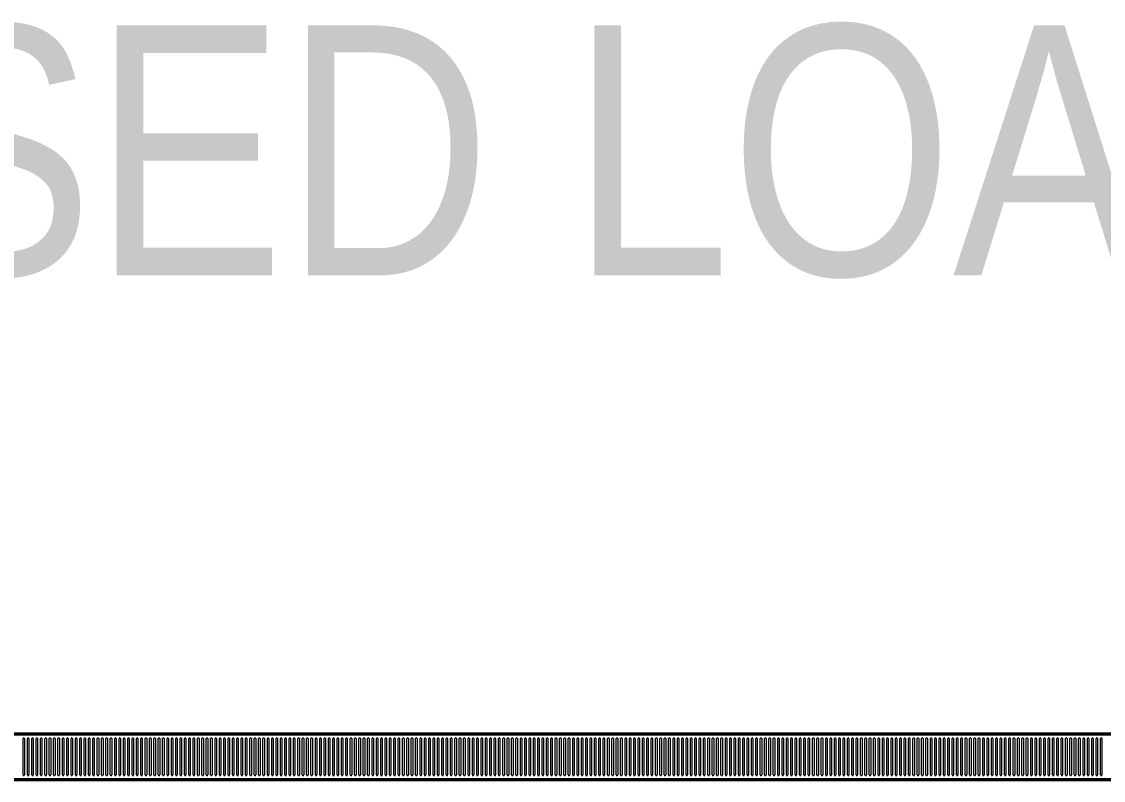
# Model space of a CAD drawing. Header units: millimetres. Extents: x -677815 to 476396, y -125373 to 39000.
# Drawn here: x 22559 to 30000, y 4785 to 10008 of the extents above; entities that cross this region are included whole.
import ezdxf

# ---------------------------------------------------------------- set-up
doc = ezdxf.new("R2010")
doc.units = ezdxf.units.MM
for name, color, linetype, lineweight in [('AM_BOR', 4, 'Continuous', 25), ('Xref building Toll$0$A-FLOR', 192, 'Continuous', 25), ('Xref building Toll$0$A-GENM', 13, 'Continuous', 9), ('Xref building Toll$0$G-ANNO-TEXT', 40, 'Continuous', 35)]:
    doc.layers.add(name, color=color, linetype=linetype, lineweight=lineweight)
doc.styles.add('Xref building Toll$0$Arial Narrow', font='ARIALN.TTF', dxfattribs={"height": 491.641337})

# ---------------------------------------------------------------- blocks, each defined once
blk = doc.blocks.new('Xref building Toll$0$Trench_Drain_5744 - 300mm Wide-1264381-MASTER GROUND FLOOR')
at = {"layer": 'Xref building Toll$0$A-GENM'}
for p, q in [((-26929.5, 162.7), (26929.5, 162.7)), ((-26929.5, 150), (26929.5, 150)), ((-4535.8, -125), (-4535.8, 125)), ((-4525.8, 125), (-4525.8, -125)), ((-4505.8, -125), (-4505.8, 125)), ((-4495.8, 125), (-4495.8, -125)), ((-4475.7, -125), (-4475.7, 125)), ((-4465.7, 125), (-4465.7, -125)), ((-4445.7, -125), (-4445.7, 125)), ((-4435.7, 125), (-4435.7, -125)), ((-4415.7, -125), (-4415.7, 125)), ((-4405.7, 125), (-4405.7, -125)), ((-4385.7, -125), (-4385.7, 125)), ((-4375.7, 125), (-4375.7, -125)), ((-4355.7, -125), (-4355.7, 125)), ((-4345.7, 125), (-4345.7, -125)), ((-4325.7, -125), (-4325.7, 125)), ((-4315.7, 125), (-4315.7, -125)), ((-4295.7, -125), (-4295.7, 125)), ((-4285.7, 125), (-4285.7, -125)), ((-4265.7, -125), (-4265.7, 125)), ((-4255.7, 125), (-4255.7, -125)), ((-4235.7, -125), (-4235.7, 125)), ((-4225.7, 125), (-4225.7, -125)), ((-4205.7, -125), (-4205.7, 125)), ((-4195.7, 125), (-4195.7, -125)), ((-4175.7, -125), (-4175.7, 125)), ((-4165.7, 125), (-4165.7, -125)), ((-4145.7, -125), (-4145.7, 125)), ((-4135.7, 125), (-4135.7, -125)), ((-4115.7, -125), (-4115.7, 125)), ((-4105.7, 125), (-4105.7, -125)), ((-4085.7, -125), (-4085.7, 125)), ((-4075.7, 125), (-4075.7, -125)), ((-4055.7, -125), (-4055.7, 125)), ((-4045.7, 125), (-4045.7, -125)), ((-4025.7, -125), (-4025.7, 125)), ((-4015.7, 125), (-4015.7, -125)), ((-3995.7, -125), (-3995.7, 125)), ((-3985.7, 125), (-3985.7, -125)), ((-3965.7, -125), (-3965.7, 125)), ((-3955.7, 125), (-3955.7, -125)), ((-3935.7, -125), (-3935.7, 125)), ((-3925.7, 125), (-3925.7, -125)), ((-3905.7, -125), (-3905.7, 125)), ((-3895.7, 125), (-3895.7, -125)), ((-3875.6, -125), (-3875.6, 125)), ((-3865.6, 125), (-3865.6, -125)), ((-3845.6, -125), (-3845.6, 125)), ((-3835.6, 125), (-3835.6, -125)), ((-3815.6, -125), (-3815.6, 125)), ((-3805.6, 125), (-3805.6, -125)), ((-3785.6, -125), (-3785.6, 125)), ((-3775.6, 125), (-3775.6, -125)), ((-3755.6, -125), (-3755.6, 125)), ((-3745.6, 125), (-3745.6, -125)), ((-3725.6, -125), (-3725.6, 125)), ((-3715.6, 125), (-3715.6, -125)), ((-3695.6, -125), (-3695.6, 125)), ((-3685.6, 125), (-3685.6, -125)), ((-3665.6, -125), (-3665.6, 125)), ((-3655.6, 125), (-3655.6, -125)), ((-3635.6, -125), (-3635.6, 125)), ((-3625.6, 125), (-3625.6, -125)), ((-3605.6, -125), (-3605.6, 125)), ((-3595.6, 125), (-3595.6, -125)), ((-3575.6, -125), (-3575.6, 125)), ((-3565.6, 125), (-3565.6, -125)), ((-3545.6, -125), (-3545.6, 125)), ((-3535.6, 125), (-3535.6, -125)), ((-3515.6, -125), (-3515.6, 125)), ((-3505.6, 125), (-3505.6, -125)), ((-3485.6, -125), (-3485.6, 125)), ((-3475.6, 125), (-3475.6, -125)), ((-3455.6, -125), (-3455.6, 125)), ((-3445.6, 125), (-3445.6, -125)), ((-3425.6, -125), (-3425.6, 125)), ((-3415.6, 125), (-3415.6, -125)), ((-3395.6, -125), (-3395.6, 125)), ((-3385.6, 125), (-3385.6, -125)), ((-3365.6, -125), (-3365.6, 125)), ((-3355.6, 125), (-3355.6, -125)), ((-3335.6, -125), (-3335.6, 125)), ((-3325.6, 125), (-3325.6, -125)), ((-3305.6, -125), (-3305.6, 125)), ((-3295.6, 125), (-3295.6, -125)), ((-3275.5, -125), (-3275.5, 125)), ((-3265.5, 125), (-3265.5, -125)), ((-3245.5, -125), (-3245.5, 125)), ((-3235.5, 125), (-3235.5, -125)), ((-3215.5, -125), (-3215.5, 125)), ((-3205.5, 125), (-3205.5, -125)), ((-3185.5, -125), (-3185.5, 125)), ((-3175.5, 125), (-3175.5, -125)), ((-3155.5, -125), (-3155.5, 125)), ((-3145.5, 125), (-3145.5, -125)), ((-3125.5, -125), (-3125.5, 125)), ((-3115.5, 125), (-3115.5, -125)), ((-3095.5, -125), (-3095.5, 125)), ((-3085.5, 125), (-3085.5, -125)), ((-3065.5, -125), (-3065.5, 125)), ((-3055.5, 125), (-3055.5, -125)), ((-3035.5, -125), (-3035.5, 125)), ((-3025.5, 125), (-3025.5, -125)), ((-3005.5, -125), (-3005.5, 125)), ((-2995.5, 125), (-2995.5, -125)), ((-2975.5, -125), (-2975.5, 125)), ((-2965.5, 125), (-2965.5, -125)), ((-2945.5, -125), (-2945.5, 125)), ((-2935.5, 125), (-2935.5, -125)), ((-2915.5, -125), (-2915.5, 125)), ((-2905.5, 125), (-2905.5, -125)), ((-2885.5, -125), (-2885.5, 125)), ((-2875.5, 125), (-2875.5, -125)), ((-2855.5, -125), (-2855.5, 125)), ((-2845.5, 125), (-2845.5, -125)), ((-2825.5, -125), (-2825.5, 125)), ((-2815.5, 125), (-2815.5, -125)), ((-2795.5, -125), (-2795.5, 125)), ((-2785.5, 125), (-2785.5, -125)), ((-2765.5, -125), (-2765.5, 125)), ((-2755.5, 125), (-2755.5, -125)), ((-2735.5, -125), (-2735.5, 125)), ((-2725.5, 125), (-2725.5, -125)), ((-2705.5, -125), (-2705.5, 125)), ((-2695.5, 125), (-2695.5, -125)), ((-2675.4, -125), (-2675.4, 125)), ((-2665.4, 125), (-2665.4, -125)), ((-2645.4, -125), (-2645.4, 125)), ((-2635.4, 125), (-2635.4, -125)), ((-2615.4, -125), (-2615.4, 125)), ((-2605.4, 125), (-2605.4, -125)), ((-2585.4, -125), (-2585.4, 125)), ((-2575.4, 125), (-2575.4, -125)), ((-2555.4, -125), (-2555.4, 125)), ((-2545.4, 125), (-2545.4, -125)), ((-2525.4, -125), (-2525.4, 125)), ((-2515.4, 125), (-2515.4, -125)), ((-2495.4, -125), (-2495.4, 125)), ((-2485.4, 125), (-2485.4, -125)), ((-2465.4, -125), (-2465.4, 125)), ((-2455.4, 125), (-2455.4, -125)), ((-2435.4, -125), (-2435.4, 125)), ((-2425.4, 125), (-2425.4, -125)), ((-2405.4, -125), (-2405.4, 125)), ((-2395.4, 125), (-2395.4, -125)), ((-2375.4, -125), (-2375.4, 125)), ((-2365.4, 125), (-2365.4, -125)), ((-2345.4, -125), (-2345.4, 125)), ((-2335.4, 125), (-2335.4, -125)), ((-2315.4, -125), (-2315.4, 125)), ((-2305.4, 125), (-2305.4, -125)), ((-2285.4, -125), (-2285.4, 125)), ((-2275.4, 125), (-2275.4, -125)), ((-2255.4, -125), (-2255.4, 125)), ((-2245.4, 125), (-2245.4, -125)), ((-2225.4, -125), (-2225.4, 125)), ((-2215.4, 125), (-2215.4, -125)), ((-2195.4, -125), (-2195.4, 125)), ((-2185.4, 125), (-2185.4, -125)), ((-2165.4, -125), (-2165.4, 125)), ((-2155.4, 125), (-2155.4, -125)), ((-2135.4, -125), (-2135.4, 125)), ((-2125.4, 125), (-2125.4, -125)), ((-2105.4, -125), (-2105.4, 125)), ((-2095.4, 125), (-2095.4, -125)), ((-2075.3, -125), (-2075.3, 125)), ((-2065.3, 125), (-2065.3, -125)), ((-2045.3, -125), (-2045.3, 125)), ((-2035.3, 125), (-2035.3, -125)), ((-2015.3, -125), (-2015.3, 125)), ((-2005.3, 125), (-2005.3, -125)), ((-1985.3, -125), (-1985.3, 125)), ((-1975.3, 125), (-1975.3, -125)), ((-1955.3, -125), (-1955.3, 125)), ((-1945.3, 125), (-1945.3, -125)), ((-1925.3, -125), (-1925.3, 125)), ((-1915.3, 125), (-1915.3, -125)), ((-1895.3, -125), (-1895.3, 125)), ((-1885.3, 125), (-1885.3, -125)), ((-1865.3, -125), (-1865.3, 125)), ((-1855.3, 125), (-1855.3, -125)), ((-1835.3, -125), (-1835.3, 125)), ((-1825.3, 125), (-1825.3, -125)), ((-1805.3, -125), (-1805.3, 125)), ((-1795.3, 125), (-1795.3, -125)), ((-1775.3, -125), (-1775.3, 125)), ((-1765.3, 125), (-1765.3, -125)), ((-1745.3, -125), (-1745.3, 125)), ((-1735.3, 125), (-1735.3, -125)), ((-1715.3, -125), (-1715.3, 125)), ((-1705.3, 125), (-1705.3, -125)), ((-1685.3, -125), (-1685.3, 125)), ((-1675.3, 125), (-1675.3, -125)), ((-1655.3, -125), (-1655.3, 125)), ((-1645.3, 125), (-1645.3, -125)), ((-1625.3, -125), (-1625.3, 125)), ((-1615.3, 125), (-1615.3, -125)), ((-1595.3, -125), (-1595.3, 125)), ((-1585.3, 125), (-1585.3, -125)), ((-1565.3, -125), (-1565.3, 125)), ((-1555.3, 125), (-1555.3, -125)), ((-1535.3, -125), (-1535.3, 125)), ((-1525.3, 125), (-1525.3, -125)), ((-1505.3, -125), (-1505.3, 125)), ((-1495.3, 125), (-1495.3, -125)), ((-1475.2, -125), (-1475.2, 125)), ((-1465.2, 125), (-1465.2, -125)), ((-1445.2, -125), (-1445.2, 125)), ((-1435.2, 125), (-1435.2, -125)), ((-1415.2, -125), (-1415.2, 125)), ((-1405.2, 125), (-1405.2, -125)), ((-1385.2, -125), (-1385.2, 125)), ((-1375.2, 125), (-1375.2, -125)), ((-1355.2, -125), (-1355.2, 125)), ((-1345.2, 125), (-1345.2, -125)), ((-1325.2, -125), (-1325.2, 125)), ((-1315.2, 125), (-1315.2, -125)), ((-1295.2, -125), (-1295.2, 125)), ((-1285.2, 125), (-1285.2, -125)), ((-1265.2, -125), (-1265.2, 125)), ((-1255.2, 125), (-1255.2, -125)), ((-1235.2, -125), (-1235.2, 125)), ((-1225.2, 125), (-1225.2, -125)), ((-1205.2, -125), (-1205.2, 125)), ((-1195.2, 125), (-1195.2, -125)), ((-1175.2, -125), (-1175.2, 125)), ((-1165.2, 125), (-1165.2, -125)), ((-1145.2, -125), (-1145.2, 125)), ((-1135.2, 125), (-1135.2, -125)), ((-1115.2, -125), (-1115.2, 125)), ((-1105.2, 125), (-1105.2, -125)), ((-1085.2, -125), (-1085.2, 125)), ((-1075.2, 125), (-1075.2, -125)), ((-1055.2, -125), (-1055.2, 125)), ((-1045.2, 125), (-1045.2, -125)), ((-1025.2, -125), (-1025.2, 125)), ((-1015.2, 125), (-1015.2, -125)), ((-995.2, -125), (-995.2, 125)), ((-985.2, 125), (-985.2, -125)), ((-965.2, -125), (-965.2, 125)), ((-955.2, 125), (-955.2, -125)), ((-935.2, -125), (-935.2, 125)), ((-925.2, 125), (-925.2, -125)), ((-905.2, -125), (-905.2, 125)), ((-895.2, 125), (-895.2, -125)), ((-875.1, -125), (-875.1, 125)), ((-865.1, 125), (-865.1, -125)), ((-845.1, -125), (-845.1, 125)), ((-835.1, 125), (-835.1, -125)), ((-815.1, -125), (-815.1, 125)), ((-805.1, 125), (-805.1, -125)), ((-785.1, -125), (-785.1, 125)), ((-775.1, 125), (-775.1, -125)), ((-755.1, -125), (-755.1, 125)), ((-745.1, 125), (-745.1, -125)), ((-725.1, -125), (-725.1, 125)), ((-715.1, 125), (-715.1, -125)), ((-695.1, -125), (-695.1, 125)), ((-685.1, 125), (-685.1, -125)), ((-665.1, -125), (-665.1, 125)), ((-655.1, 125), (-655.1, -125)), ((-635.1, -125), (-635.1, 125)), ((-625.1, 125), (-625.1, -125)), ((-605.1, -125), (-605.1, 125)), ((-595.1, 125), (-595.1, -125)), ((-575.1, -125), (-575.1, 125)), ((-565.1, 125), (-565.1, -125)), ((-545.1, -125), (-545.1, 125)), ((-535.1, 125), (-535.1, -125)), ((-515.1, -125), (-515.1, 125)), ((-505.1, 125), (-505.1, -125)), ((-485.1, -125), (-485.1, 125)), ((-475.1, 125), (-475.1, -125)), ((-455.1, -125), (-455.1, 125)), ((-445.1, 125), (-445.1, -125)), ((-425.1, -125), (-425.1, 125)), ((-415.1, 125), (-415.1, -125)), ((-395.1, -125), (-395.1, 125)), ((-385.1, 125), (-385.1, -125)), ((-365.1, -125), (-365.1, 125)), ((-355.1, 125), (-355.1, -125)), ((-335.1, -125), (-335.1, 125)), ((-325.1, 125), (-325.1, -125)), ((-305.1, -125), (-305.1, 125)), ((-295.1, 125), (-295.1, -125)), ((-275, -125), (-275, 125)), ((-265, 125), (-265, -125)), ((-245, -125), (-245, 125)), ((-235, 125), (-235, -125)), ((-215, -125), (-215, 125)), ((-205, 125), (-205, -125)), ((-185, -125), (-185, 125)), ((-175, 125), (-175, -125)), ((-155, -125), (-155, 125)), ((-145, 125), (-145, -125)), ((-125, -125), (-125, 125)), ((-115, 125), (-115, -125)), ((-95, -125), (-95, 125)), ((-85, 125), (-85, -125)), ((-65, -125), (-65, 125)), ((-55, 125), (-55, -125)), ((-35, -125), (-35, 125)), ((-25, 125), (-25, -125)), ((-5, -125), (-5, 125)), ((5, 125), (5, -125)), ((25, -125), (25, 125)), ((35, 125), (35, -125)), ((55, -125), (55, 125)), ((65, 125), (65, -125)), ((85, -125), (85, 125)), ((95, 125), (95, -125)), ((115, -125), (115, 125)), ((125, 125), (125, -125)), ((145, -125), (145, 125)), ((155, 125), (155, -125)), ((175, -125), (175, 125)), ((185, 125), (185, -125)), ((205, -125), (205, 125)), ((215, 125), (215, -125)), ((235, -125), (235, 125)), ((245, 125), (245, -125)), ((265, -125), (265, 125)), ((275, 125), (275, -125)), ((295.1, -125), (295.1, 125)), ((305.1, 125), (305.1, -125)), ((325.1, -125), (325.1, 125)), ((335.1, 125), (335.1, -125)), ((355.1, -125), (355.1, 125)), ((365.1, 125), (365.1, -125)), ((385.1, -125), (385.1, 125)), ((395.1, 125), (395.1, -125)), ((415.1, -125), (415.1, 125)), ((425.1, 125), (425.1, -125)), ((445.1, -125), (445.1, 125)), ((455.1, 125), (455.1, -125)), ((475.1, -125), (475.1, 125)), ((485.1, 125), (485.1, -125)), ((505.1, -125), (505.1, 125)), ((515.1, 125), (515.1, -125)), ((535.1, -125), (535.1, 125)), ((545.1, 125), (545.1, -125)), ((565.1, -125), (565.1, 125)), ((575.1, 125), (575.1, -125)), ((595.1, -125), (595.1, 125)), ((605.1, 125), (605.1, -125)), ((625.1, -125), (625.1, 125)), ((635.1, 125), (635.1, -125)), ((655.1, -125), (655.1, 125)), ((665.1, 125), (665.1, -125)), ((685.1, -125), (685.1, 125)), ((695.1, 125), (695.1, -125)), ((715.1, -125), (715.1, 125)), ((725.1, 125), (725.1, -125)), ((745.1, -125), (745.1, 125)), ((755.1, 125), (755.1, -125)), ((775.1, -125), (775.1, 125)), ((785.1, 125), (785.1, -125)), ((805.1, -125), (805.1, 125)), ((815.1, 125), (815.1, -125)), ((835.1, -125), (835.1, 125)), ((845.1, 125), (845.1, -125)), ((865.1, -125), (865.1, 125)), ((875.1, 125), (875.1, -125)), ((895.2, -125), (895.2, 125)), ((905.2, 125), (905.2, -125)), ((925.2, -125), (925.2, 125)), ((935.2, 125), (935.2, -125)), ((955.2, -125), (955.2, 125)), ((965.2, 125), (965.2, -125)), ((985.2, -125), (985.2, 125)), ((995.2, 125), (995.2, -125)), ((1015.2, -125), (1015.2, 125)), ((1025.2, 125), (1025.2, -125)), ((1045.2, -125), (1045.2, 125)), ((1055.2, 125), (1055.2, -125)), ((1075.2, -125), (1075.2, 125)), ((1085.2, 125), (1085.2, -125)), ((1105.2, -125), (1105.2, 125)), ((1115.2, 125), (1115.2, -125)), ((1135.2, -125), (1135.2, 125)), ((1145.2, 125), (1145.2, -125)), ((1165.2, -125), (1165.2, 125)), ((1175.2, 125), (1175.2, -125)), ((1195.2, -125), (1195.2, 125)), ((1205.2, 125), (1205.2, -125)), ((1225.2, -125), (1225.2, 125)), ((1235.2, 125), (1235.2, -125)), ((1255.2, -125), (1255.2, 125)), ((1265.2, 125), (1265.2, -125)), ((1285.2, -125), (1285.2, 125)), ((1295.2, 125), (1295.2, -125)), ((1315.2, -125), (1315.2, 125)), ((1325.2, 125), (1325.2, -125)), ((1345.2, -125), (1345.2, 125)), ((1355.2, 125), (1355.2, -125)), ((1375.2, -125), (1375.2, 125)), ((1385.2, 125), (1385.2, -125)), ((1405.2, -125), (1405.2, 125)), ((1415.2, 125), (1415.2, -125)), ((1435.2, -125), (1435.2, 125)), ((1445.2, 125), (1445.2, -125)), ((1465.2, -125), (1465.2, 125)), ((1475.2, 125), (1475.2, -125)), ((1495.3, -125), (1495.3, 125)), ((1505.3, 125), (1505.3, -125)), ((1525.3, -125), (1525.3, 125)), ((1535.3, 125), (1535.3, -125)), ((1555.3, -125), (1555.3, 125)), ((1565.3, 125), (1565.3, -125)), ((1585.3, -125), (1585.3, 125)), ((1595.3, 125), (1595.3, -125)), ((1615.3, -125), (1615.3, 125)), ((1625.3, 125), (1625.3, -125)), ((1645.3, -125), (1645.3, 125)), ((1655.3, 125), (1655.3, -125)), ((1675.3, -125), (1675.3, 125)), ((1685.3, 125), (1685.3, -125)), ((1705.3, -125), (1705.3, 125)), ((1715.3, 125), (1715.3, -125)), ((1735.3, -125), (1735.3, 125)), ((1745.3, 125), (1745.3, -125)), ((1765.3, -125), (1765.3, 125)), ((1775.3, 125), (1775.3, -125)), ((1795.3, -125), (1795.3, 125)), ((1805.3, 125), (1805.3, -125)), ((1825.3, -125), (1825.3, 125)), ((1835.3, 125), (1835.3, -125)), ((1855.3, -125), (1855.3, 125)), ((1865.3, 125), (1865.3, -125)), ((1885.3, -125), (1885.3, 125)), ((1895.3, 125), (1895.3, -125)), ((1915.3, -125), (1915.3, 125)), ((1925.3, 125), (1925.3, -125)), ((1945.3, -125), (1945.3, 125)), ((1955.3, 125), (1955.3, -125)), ((1975.3, -125), (1975.3, 125)), ((1985.3, 125), (1985.3, -125)), ((2005.3, -125), (2005.3, 125)), ((2015.3, 125), (2015.3, -125)), ((2035.3, -125), (2035.3, 125)), ((2045.3, 125), (2045.3, -125)), ((2065.3, -125), (2065.3, 125)), ((2075.3, 125), (2075.3, -125)), ((2095.4, -125), (2095.4, 125)), ((2105.4, 125), (2105.4, -125)), ((2125.4, -125), (2125.4, 125)), ((2135.4, 125), (2135.4, -125)), ((2155.4, -125), (2155.4, 125)), ((2165.4, 125), (2165.4, -125)), ((2185.4, -125), (2185.4, 125)), ((2195.4, 125), (2195.4, -125)), ((2215.4, -125), (2215.4, 125)), ((2225.4, 125), (2225.4, -125)), ((2245.4, -125), (2245.4, 125)), ((2255.4, 125), (2255.4, -125)), ((2275.4, -125), (2275.4, 125)), ((2285.4, 125), (2285.4, -125)), ((2305.4, -125), (2305.4, 125)), ((2315.4, 125), (2315.4, -125)), ((2335.4, -125), (2335.4, 125)), ((2345.4, 125), (2345.4, -125)), ((2365.4, -125), (2365.4, 125)), ((2375.4, 125), (2375.4, -125)), ((2395.4, -125), (2395.4, 125)), ((2405.4, 125), (2405.4, -125)), ((2425.4, -125), (2425.4, 125)), ((2435.4, 125), (2435.4, -125)), ((2455.4, -125), (2455.4, 125)), ((2465.4, 125), (2465.4, -125)), ((2485.4, -125), (2485.4, 125)), ((2495.4, 125), (2495.4, -125)), ((2515.4, -125), (2515.4, 125)), ((2525.4, 125), (2525.4, -125)), ((2545.4, -125), (2545.4, 125)), ((2555.4, 125), (2555.4, -125)), ((2575.4, -125), (2575.4, 125)), ((2585.4, 125), (2585.4, -125)), ((2605.4, -125), (2605.4, 125)), ((2615.4, 125), (2615.4, -125)), ((2635.4, -125), (2635.4, 125)), ((2645.4, 125), (2645.4, -125)), ((2665.4, -125), (2665.4, 125)), ((2675.4, 125), (2675.4, -125)), ((2695.5, -125), (2695.5, 125)), ((2705.5, 125), (2705.5, -125)), ((2725.5, -125), (2725.5, 125)), ((2735.5, 125), (2735.5, -125)), ((2755.5, -125), (2755.5, 125)), ((2765.5, 125), (2765.5, -125)), ((2785.5, -125), (2785.5, 125)), ((2795.5, 125), (2795.5, -125)), ((2815.5, -125), (2815.5, 125)), ((2825.5, 125), (2825.5, -125)), ((2845.5, -125), (2845.5, 125)), ((2855.5, 125), (2855.5, -125)), ((2875.5, -125), (2875.5, 125)), ((2885.5, 125), (2885.5, -125)), ((-26929.5, -150), (26929.5, -150)), ((-26929.5, -162.7), (26929.5, -162.7))]:
    blk.add_line(p, q, dxfattribs=at)
for centre, start, end in [((-4530.8, 125), 0, 180), ((-4500.8, 125), 0, 180), ((-4470.7, 125), 0, 180), ((-4440.7, 125), 0, 180), ((-4410.7, 125), 0, 180), ((-4380.7, 125), 0, 180), ((-4350.7, 125), 0, 180), ((-4320.7, 125), 0, 180), ((-4290.7, 125), 0, 180), ((-4260.7, 125), 0, 180), ((-4230.7, 125), 0, 180), ((-4200.7, 125), 0, 180), ((-4170.7, 125), 0, 180), ((-4140.7, 125), 0, 180), ((-4110.7, 125), 0, 180), ((-4080.7, 125), 0, 180), ((-4050.7, 125), 0, 180), ((-4020.7, 125), 0, 180), ((-3990.7, 125), 0, 180), ((-3960.7, 125), 360, 180), ((-3930.7, 125), 360, 180), ((-3900.7, 125), 0, 180), ((-3870.6, 125), 0, 180), ((-3840.6, 125), 0, 180), ((-3810.6, 125), 0, 180), ((-3780.6, 125), 0, 180), ((-3750.6, 125), 360, 180), ((-3720.6, 125), 0, 180), ((-3690.6, 125), 0, 180), ((-3660.6, 125), 0, 180), ((-3630.6, 125), 0, 180), ((-3600.6, 125), 0, 180), ((-3570.6, 125), 360, 180), ((-3540.6, 125), 0, 180), ((-3510.6, 125), 0, 180), ((-3480.6, 125), 0, 180), ((-3450.6, 125), 0, 180), ((-3420.6, 125), 0, 180), ((-3390.6, 125), 0, 180), ((-3360.6, 125), 0, 180), ((-3330.6, 125), 0, 180), ((-3300.6, 125), 0, 180), ((-3270.5, 125), 0, 180), ((-3240.5, 125), 0, 180), ((-3210.5, 125), 0, 180), ((-3180.5, 125), 0, 180), ((-3150.5, 125), 0, 180), ((-3120.5, 125), 0, 180), ((-3090.5, 125), 0, 180), ((-3060.5, 125), 360, 180), ((-3030.5, 125), 0, 180), ((-3000.5, 125), 0, 180), ((-2970.5, 125), 0, 180), ((-2940.5, 125), 0, 180), ((-2910.5, 125), 0, 180), ((-2880.5, 125), 360, 180), ((-2850.5, 125), 0, 180), ((-2820.5, 125), 0, 180), ((-2790.5, 125), 0, 180), ((-2760.5, 125), 0, 180), ((-2730.5, 125), 0, 180), ((-2700.5, 125), 360, 180), ((-2670.4, 125), 0, 180), ((-2640.4, 125), 0, 180), ((-2610.4, 125), 0, 180), ((-2580.4, 125), 0, 180), ((-2550.4, 125), 0, 180), ((-2520.4, 125), 360, 180), ((-2490.4, 125), 0, 180), ((-2460.4, 125), 0, 180), ((-2430.4, 125), 0, 180), ((-2400.4, 125), 0, 180), ((-2370.4, 125), 0, 180), ((-2340.4, 125), 0, 180), ((-2310.4, 125), 0, 180), ((-2280.4, 125), 0, 180), ((-2250.4, 125), 0, 180), ((-2220.4, 125), 0, 180), ((-2190.4, 125), 0, 180), ((-2160.4, 125), 0, 180), ((-2130.4, 125), 0, 180), ((-2100.4, 125), 0, 180), ((-2070.3, 125), 0, 180), ((-2040.3, 125), 0, 180), ((-2010.3, 125), 0, 180), ((-1980.3, 125), 0, 180), ((-1950.3, 125), 0, 180), ((-1920.3, 125), 360, 180), ((-1890.3, 125), 360, 180), ((-1860.3, 125), 0, 180), ((-1830.3, 125), 0, 180), ((-1800.3, 125), 0, 180), ((-1770.3, 125), 0, 180), ((-1740.3, 125), 360, 180), ((-1710.3, 125), 360, 180), ((-1680.3, 125), 0, 180), ((-1650.3, 125), 0, 180), ((-1620.3, 125), 0, 180), ((-1590.3, 125), 0, 180), ((-1560.3, 125), 360, 180), ((-1530.3, 125), 360, 180), ((-1500.3, 125), 0, 180), ((-1470.2, 125), 0, 180), ((-1440.2, 125), 0, 180), ((-1410.2, 125), 0, 180), ((-1380.2, 125), 360, 180), ((-1350.2, 125), 0, 180), ((-1320.2, 125), 0, 180), ((-1290.2, 125), 0, 180), ((-1260.2, 125), 0, 180), ((-1230.2, 125), 0, 180), ((-1200.2, 125), 0, 180), ((-1170.2, 125), 0, 180), ((-1140.2, 125), 0, 180), ((-1110.2, 125), 0, 180), ((-1080.2, 125), 0, 180), ((-1050.2, 125), 0, 180), ((-1020.2, 125), 0, 180), ((-990.2, 125), 0, 180), ((-960.2, 125), 0, 180), ((-930.2, 125), 0, 180), ((-900.2, 125), 0, 180), ((-870.1, 125), 0, 180), ((-840.1, 125), 0, 180), ((-810.1, 125), 0, 180), ((-780.1, 125), 0, 180), ((-750.1, 125), 0, 180), ((-720.1, 125), 0, 180), ((-690.1, 125), 0, 180), ((-660.1, 125), 0, 180), ((-630.1, 125), 0, 180), ((-600.1, 125), 0, 180), ((-570.1, 125), 0, 180), ((-540.1, 125), 0, 180), ((-510.1, 125), 0, 180), ((-480.1, 125), 0, 180), ((-450.1, 125), 0, 180), ((-420.1, 125), 0, 180), ((-390.1, 125), 0, 180), ((-360.1, 125), 0, 180), ((-330.1, 125), 0, 180), ((-300.1, 125), 0, 180), ((-270, 125), 0, 180), ((-240, 125), 0, 180), ((-210, 125), 0, 180), ((-180, 125), 0, 180), ((-150, 125), 0, 180), ((-120, 125), 0, 180), ((-90, 125), 0, 180), ((-60, 125), 0, 180), ((-30, 125), 0, 180), ((0, 125), 0, 180), ((30, 125), 0, 180), ((60, 125), 0, 180), ((90, 125), 0, 180), ((120, 125), 0, 180), ((150, 125), 0, 180), ((180, 125), 0, 180), ((210, 125), 0, 180), ((240, 125), 0, 180), ((270, 125), 0, 180), ((300.1, 125), 0, 180), ((330.1, 125), 0, 180), ((360.1, 125), 0, 180), ((390.1, 125), 0, 180), ((420.1, 125), 0, 180), ((450.1, 125), 0, 180), ((480.1, 125), 0, 180), ((510.1, 125), 0, 180), ((540.1, 125), 0, 180), ((570.1, 125), 0, 180), ((600.1, 125), 0, 180), ((630.1, 125), 0, 180), ((660.1, 125), 0, 180), ((690.1, 125), 0, 180), ((720.1, 125), 0, 180), ((750.1, 125), 0, 180), ((780.1, 125), 0, 180), ((810.1, 125), 0, 180), ((840.1, 125), 0, 180), ((870.1, 125), 0, 180), ((900.2, 125), 0, 180), ((930.2, 125), 0, 180), ((960.2, 125), 0, 180), ((990.2, 125), 0, 180), ((1020.2, 125), 0, 180), ((1050.2, 125), 0, 180), ((1080.2, 125), 0, 180), ((1110.2, 125), 0, 180), ((1140.2, 125), 0, 180), ((1170.2, 125), 0, 180), ((1200.2, 125), 0, 180), ((1230.2, 125), 0, 180), ((1260.2, 125), 0, 180), ((1290.2, 125), 360, 180), ((1320.2, 125), 0, 180), ((1350.2, 125), 0, 180), ((1380.2, 125), 0, 180), ((1410.2, 125), 0, 180), ((1440.2, 125), 0, 180), ((1470.2, 125), 360, 180), ((1500.3, 125), 0, 180), ((1530.3, 125), 0, 180), ((1560.3, 125), 0, 180), ((1590.3, 125), 0, 180), ((1620.3, 125), 0, 180), ((1650.3, 125), 360, 180), ((1680.3, 125), 0, 180), ((1710.3, 125), 0, 180), ((1740.3, 125), 0, 180), ((1770.3, 125), 0, 180), ((1800.3, 125), 0, 180), ((1830.3, 125), 360, 180), ((1860.3, 125), 0, 180), ((1890.3, 125), 0, 180), ((1920.3, 125), 0, 180), ((1950.3, 125), 0, 180), ((1980.3, 125), 360, 180), ((2010.3, 125), 360, 180), ((2040.3, 125), 0, 180), ((2070.3, 125), 0, 180), ((2100.4, 125), 0, 180), ((2130.4, 125), 0, 180), ((2160.4, 125), 0, 180), ((2190.4, 125), 0, 180), ((2220.4, 125), 0, 180), ((2250.4, 125), 0, 180), ((2280.4, 125), 0, 180), ((2310.4, 125), 0, 180), ((2340.4, 125), 0, 180), ((2370.4, 125), 0, 180), ((2400.4, 125), 0, 180), ((2430.4, 125), 0, 180), ((2460.4, 125), 0, 180), ((2490.4, 125), 0, 180), ((2520.4, 125), 0, 180), ((2550.4, 125), 0, 180), ((2580.4, 125), 0, 180), ((2610.4, 125), 0, 180), ((2640.4, 125), 0, 180), ((2670.4, 125), 0, 180), ((2700.5, 125), 0, 180), ((2730.5, 125), 0, 180), ((2760.5, 125), 0, 180), ((2790.5, 125), 0, 180), ((2820.5, 125), 0, 180), ((2850.5, 125), 0, 180), ((2880.5, 125), 0, 180), ((-4530.8, -125), 180, 0), ((-4500.8, -125), 180, 0), ((-4470.7, -125), 180, 0), ((-4440.7, -125), 180, 0), ((-4410.7, -125), 180, 0), ((-4380.7, -125), 180, 0), ((-4350.7, -125), 180, 0), ((-4320.7, -125), 180, 0), ((-4290.7, -125), 180, 0), ((-4260.7, -125), 180, 0), ((-4230.7, -125), 180, 0), ((-4200.7, -125), 180, 0), ((-4170.7, -125), 180, 0), ((-4140.7, -125), 180, 0), ((-4110.7, -125), 180, 0), ((-4080.7, -125), 180, 0), ((-4050.7, -125), 180, 0), ((-4020.7, -125), 180, 0), ((-3990.7, -125), 180, 0), ((-3960.7, -125), 180, 0), ((-3930.7, -125), 180, 0), ((-3900.7, -125), 180, 0), ((-3870.6, -125), 180, 0), ((-3840.6, -125), 180, 0), ((-3810.6, -125), 180, 0), ((-3780.6, -125), 180, 0), ((-3750.6, -125), 180, 0), ((-3720.6, -125), 180, 0), ((-3690.6, -125), 180, 0), ((-3660.6, -125), 180, 0), ((-3630.6, -125), 180, 0), ((-3600.6, -125), 180, 0), ((-3570.6, -125), 180, 0), ((-3540.6, -125), 180, 0), ((-3510.6, -125), 180, 0), ((-3480.6, -125), 180, 0), ((-3450.6, -125), 180, 0), ((-3420.6, -125), 180, 0), ((-3390.6, -125), 180, 0), ((-3360.6, -125), 180, 0), ((-3330.6, -125), 180, 0), ((-3300.6, -125), 180, 0), ((-3270.5, -125), 180, 0), ((-3240.5, -125), 180, 0), ((-3210.5, -125), 180, 0), ((-3180.5, -125), 180, 0), ((-3150.5, -125), 180, 0), ((-3120.5, -125), 180, 0), ((-3090.5, -125), 180, 0), ((-3060.5, -125), 180, 0), ((-3030.5, -125), 180, 0), ((-3000.5, -125), 180, 0), ((-2970.5, -125), 180, 0), ((-2940.5, -125), 180, 0), ((-2910.5, -125), 180, 0), ((-2880.5, -125), 180, 0), ((-2850.5, -125), 180, 0), ((-2820.5, -125), 180, 0), ((-2790.5, -125), 180, 0), ((-2760.5, -125), 180, 0), ((-2730.5, -125), 180, 0), ((-2700.5, -125), 180, 0), ((-2670.4, -125), 180, 0), ((-2640.4, -125), 180, 0), ((-2610.4, -125), 180, 0), ((-2580.4, -125), 180, 0), ((-2550.4, -125), 180, 0), ((-2520.4, -125), 180, 0), ((-2490.4, -125), 180, 0), ((-2460.4, -125), 180, 0), ((-2430.4, -125), 180, 0), ((-2400.4, -125), 180, 0), ((-2370.4, -125), 180, 0), ((-2340.4, -125), 180, 0), ((-2310.4, -125), 180, 0), ((-2280.4, -125), 180, 0), ((-2250.4, -125), 180, 0), ((-2220.4, -125), 180, 0), ((-2190.4, -125), 180, 0), ((-2160.4, -125), 180, 0), ((-2130.4, -125), 180, 0), ((-2100.4, -125), 180, 0), ((-2070.3, -125), 180, 0), ((-2040.3, -125), 180, 0), ((-2010.3, -125), 180, 0), ((-1980.3, -125), 180, 0), ((-1950.3, -125), 180, 0), ((-1920.3, -125), 180, 0), ((-1890.3, -125), 180, 0), ((-1860.3, -125), 180, 0), ((-1830.3, -125), 180, 0), ((-1800.3, -125), 180, 0), ((-1770.3, -125), 180, 0), ((-1740.3, -125), 180, 0), ((-1710.3, -125), 180, 0), ((-1680.3, -125), 180, 0), ((-1650.3, -125), 180, 0), ((-1620.3, -125), 180, 0), ((-1590.3, -125), 180, 0), ((-1560.3, -125), 180, 0), ((-1530.3, -125), 180, 0), ((-1500.3, -125), 180, 0), ((-1470.2, -125), 180, 0), ((-1440.2, -125), 180, 0), ((-1410.2, -125), 180, 0), ((-1380.2, -125), 180, 0), ((-1350.2, -125), 180, 0), ((-1320.2, -125), 180, 0), ((-1290.2, -125), 180, 0), ((-1260.2, -125), 180, 0), ((-1230.2, -125), 180, 0), ((-1200.2, -125), 180, 0), ((-1170.2, -125), 180, 0), ((-1140.2, -125), 180, 0), ((-1110.2, -125), 180, 0), ((-1080.2, -125), 180, 0), ((-1050.2, -125), 180, 0), ((-1020.2, -125), 180, 0), ((-990.2, -125), 180, 0), ((-960.2, -125), 180, 0), ((-930.2, -125), 180, 0), ((-900.2, -125), 180, 0), ((-870.1, -125), 180, 0), ((-840.1, -125), 180, 0), ((-810.1, -125), 180, 0), ((-780.1, -125), 180, 0), ((-750.1, -125), 180, 0), ((-720.1, -125), 180, 0), ((-690.1, -125), 180, 0), ((-660.1, -125), 180, 0), ((-630.1, -125), 180, 0), ((-600.1, -125), 180, 0), ((-570.1, -125), 180, 0), ((-540.1, -125), 180, 0), ((-510.1, -125), 180, 0), ((-480.1, -125), 180, 0), ((-450.1, -125), 180, 0), ((-420.1, -125), 180, 0), ((-390.1, -125), 180, 0), ((-360.1, -125), 180, 0), ((-330.1, -125), 180, 0), ((-300.1, -125), 180, 0), ((-270, -125), 180, 0), ((-240, -125), 180, 0), ((-210, -125), 180, 0), ((-180, -125), 180, 0), ((-150, -125), 180, 0), ((-120, -125), 180, 0), ((-90, -125), 180, 0), ((-60, -125), 180, 0), ((-30, -125), 180, 0), ((0, -125), 180, 0), ((30, -125), 180, 0), ((60, -125), 180, 0), ((90, -125), 180, 0), ((120, -125), 180, 0), ((150, -125), 180, 0), ((180, -125), 180, 0), ((210, -125), 180, 0), ((240, -125), 180, 0), ((270, -125), 180, 0), ((300.1, -125), 180, 0), ((330.1, -125), 180, 0), ((360.1, -125), 180, 0), ((390.1, -125), 180, 0), ((420.1, -125), 180, 0), ((450.1, -125), 180, 0), ((480.1, -125), 180, 0), ((510.1, -125), 180, 0), ((540.1, -125), 180, 0), ((570.1, -125), 180, 0), ((600.1, -125), 180, 0), ((630.1, -125), 180, 0), ((660.1, -125), 180, 0), ((690.1, -125), 180, 0), ((720.1, -125), 180, 0), ((750.1, -125), 180, 0), ((780.1, -125), 180, 0), ((810.1, -125), 180, 0), ((840.1, -125), 180, 0), ((870.1, -125), 180, 0), ((900.2, -125), 180, 0), ((930.2, -125), 180, 0), ((960.2, -125), 180, 0), ((990.2, -125), 180, 0), ((1020.2, -125), 180, 0), ((1050.2, -125), 180, 0), ((1080.2, -125), 180, 0), ((1110.2, -125), 180, 0), ((1140.2, -125), 180, 0), ((1170.2, -125), 180, 0), ((1200.2, -125), 180, 0), ((1230.2, -125), 180, 0), ((1260.2, -125), 180, 0), ((1290.2, -125), 180, 0), ((1320.2, -125), 180, 0), ((1350.2, -125), 180, 0), ((1380.2, -125), 180, 0), ((1410.2, -125), 180, 0), ((1440.2, -125), 180, 0), ((1470.2, -125), 180, 0), ((1500.3, -125), 180, 0), ((1530.3, -125), 180, 0), ((1560.3, -125), 180, 0), ((1590.3, -125), 180, 0), ((1620.3, -125), 180, 0), ((1650.3, -125), 180, 0), ((1680.3, -125), 180, 0), ((1710.3, -125), 180, 0), ((1740.3, -125), 180, 0), ((1770.3, -125), 180, 0), ((1800.3, -125), 180, 0), ((1830.3, -125), 180, 0), ((1860.3, -125), 180, 0), ((1890.3, -125), 180, 0), ((1920.3, -125), 180, 0), ((1950.3, -125), 180, 0), ((1980.3, -125), 180, 0), ((2010.3, -125), 180, 0), ((2040.3, -125), 180, 0), ((2070.3, -125), 180, 0), ((2100.4, -125), 180, 0), ((2130.4, -125), 180, 0), ((2160.4, -125), 180, 0), ((2190.4, -125), 180, 0), ((2220.4, -125), 180, 0), ((2250.4, -125), 180, 0), ((2280.4, -125), 180, 0), ((2310.4, -125), 180, 0), ((2340.4, -125), 180, 0), ((2370.4, -125), 180, 0), ((2400.4, -125), 180, 0), ((2430.4, -125), 180, 0), ((2460.4, -125), 180, 0), ((2490.4, -125), 180, 0), ((2520.4, -125), 180, 0), ((2550.4, -125), 180, 0), ((2580.4, -125), 180, 0), ((2610.4, -125), 180, 0), ((2640.4, -125), 180, 0), ((2670.4, -125), 180, 0), ((2700.5, -125), 180, 0), ((2730.5, -125), 180, 0), ((2760.5, -125), 180, 0), ((2790.5, -125), 180, 0), ((2820.5, -125), 180, 0), ((2850.5, -125), 180, 0), ((2880.5, -125), 180, 0)]:
    blk.add_arc(centre, 5, start, end, dxfattribs=at)
blk = doc.blocks.new('Xref building Toll$0$building block 28092016')
at = {"layer": 'Xref building Toll$0$A-FLOR'}
for p, q in [((722724.6, -666389.4), (776583.6, -666389.4)), ((776583.6, -666714.8), (722724.6, -666714.8))]:
    blk.add_line(p, q, dxfattribs=at)
at = {"layer": 'Xref building Toll$0$A-GENM'}
blk.add_blockref('Xref building Toll$0$Trench_Drain_5744 - 300mm Wide-1264381-MASTER GROUND FLOOR', (749654.1, -666552.1), dxfattribs=at)
at = {"layer": 'Xref building Toll$0$G-ANNO-TEXT', "color": 7, "insert": (737498, -661516.7), "char_height": 1720.745, "width": 33241.364, "attachment_point": 1, "line_spacing_factor": 0.968573, "style": 'Xref building Toll$0$Arial Narrow'}
blk.add_mtext('RECESSED LOADING DOCKS', dxfattribs=at)
blk = doc.blocks.new('Xref building Toll')
blk.add_blockref('Xref building Toll$0$building block 28092016', (-722549.6, 671499.5))

msp = doc.modelspace()

# ---------------------------------------------------------------- block references
at = {"layer": 'AM_BOR'}
msp.add_blockref('Xref building Toll', (0, 0), dxfattribs=at)

doc.saveas('drawing.dxf')
